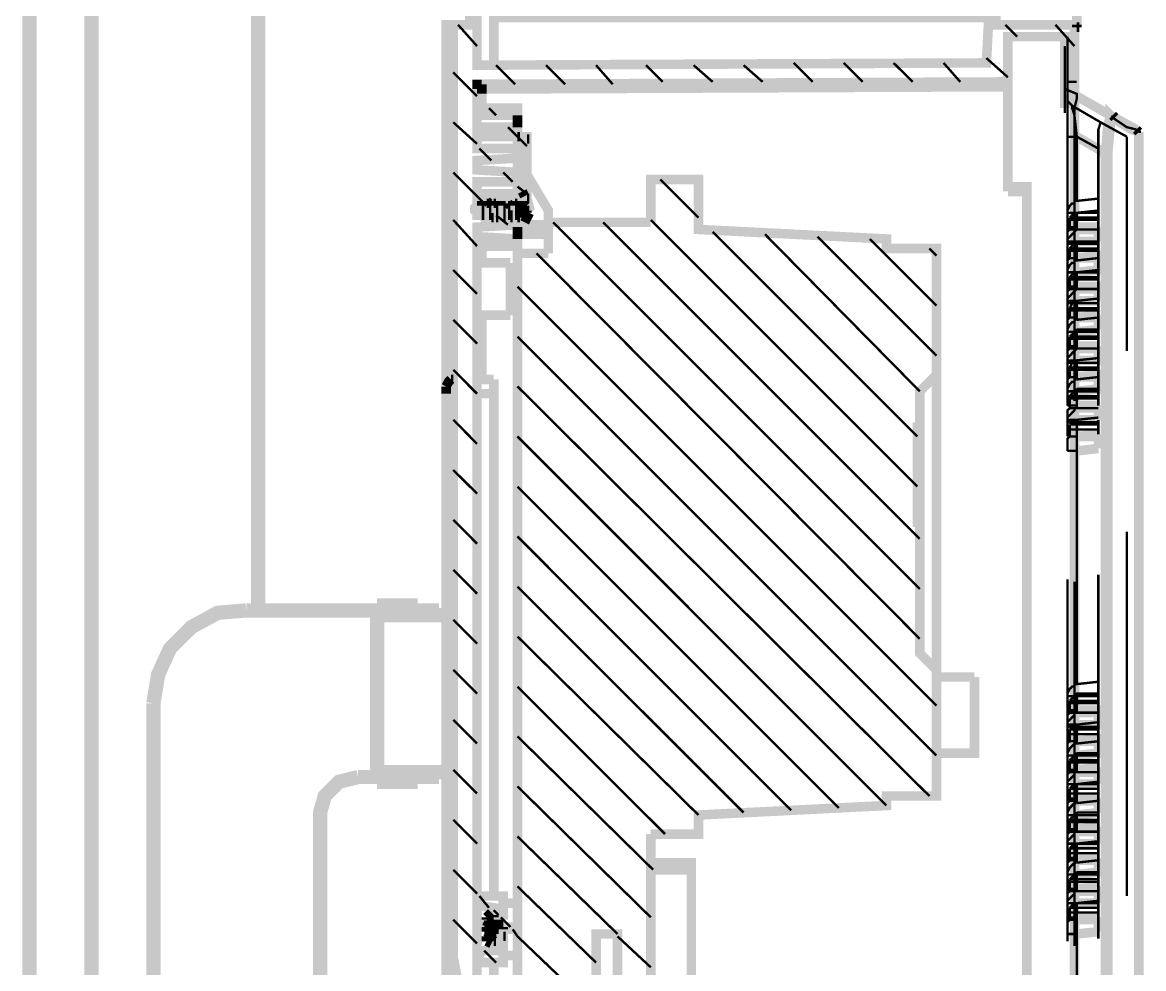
# Model space of a CAD drawing. Header units: metres. Extents: x 2999 to 3164, y 1641 to 1678.
# Drawn here: x 3014.095 to 3015.553, y 1651.42 to 1652.65 of the extents above; entities that cross this region are included whole.
import ezdxf

# ---------------------------------------------------------------- set-up
doc = ezdxf.new("R2010")
doc.units = ezdxf.units.M
doc.layers.add('BLACK', color=7, linetype='Continuous')

msp = doc.modelspace()

# ---------------------------------------------------------------- linework, layer by layer
at = {"layer": 'BLACK'}
for points, const_width in [([(3014.1044, 1656.7925), (3014.1044, 1650.1424)], 0.0186), ([(3015.4665, 1652.6471), (3015.4665, 1655.1579)], 0.0124), ([(3014.1849, 1654.2785), (3014.1849, 1650.1424)], 0.0186), ([(3014.4016, 1654.1331), (3014.4016, 1651.8854)], 0.0186), ([(3015.4634, 1652.5728), (3015.4634, 1652.6471), (3015.3613, 1652.6471), (3015.3613, 1652.6564), (3015.352, 1652.6564), (3015.3489, 1652.5975), (3014.6864, 1652.5945), (3014.6864, 1652.6564), (3014.6771, 1652.6564), (3014.6771, 1652.6471), (3014.6462, 1652.6471), (3014.6462, 1652.6346), (3014.6555, 1652.6346), (3014.6555, 1651.4335)], 0.0124), ([(3014.7081, 1652.5945), (3014.7081, 1652.6564), (3015.352, 1652.6564)], 0.0124), ([(3014.6864, 1652.6193), (3014.6617, 1652.6471)], 0.0031), ([(3015.3891, 1652.6316), (3015.3736, 1652.6471)], 0.0031), ([(3015.4634, 1652.6193), (3015.4387, 1652.6471)], 0.0031), ([(3015.4665, 1652.6471), (3015.4665, 1652.6439)], 0.0124), ([(3015.4665, 1652.6439), (3015.4697, 1652.6439)], 0.0124), ([(3014.6555, 1652.5759), (3014.6462, 1652.5759), (3014.6462, 1652.6346)], 0.0124), ([(3014.6926, 1652.5697), (3015.3768, 1652.5728), (3015.3768, 1652.6316), (3015.451, 1652.6316), (3015.451, 1652.5728), (3015.4634, 1652.5728)], 0.0124), ([(3015.4542, 1652.6316), (3015.4542, 1652.5449)], 0.0031), ([(3015.451, 1652.6161), (3015.451, 1652.6193)], 0.0031), ([(3015.451, 1652.6161), (3015.451, 1652.6193)], 0.0031), ([(3015.451, 1652.5325), (3015.451, 1652.6161)], 0.0031), ([(3015.1229, 1652.5728), (3015.0982, 1652.5975)], 0.0031), ([(3015.188, 1652.5728), (3015.1632, 1652.5975)], 0.0031), ([(3015.253, 1652.5728), (3015.2281, 1652.5975)], 0.0031), ([(3015.3149, 1652.5728), (3015.2932, 1652.5975)], 0.0031), ([(3015.3768, 1652.5789), (3015.3489, 1652.6037)], 0.0031), ([(3014.6864, 1652.5542), (3014.6555, 1652.5852)], 0.0031), ([(3014.7359, 1652.5697), (3014.7112, 1652.5945)], 0.0031), ([(3014.801, 1652.5697), (3014.7762, 1652.5945)], 0.0031), ([(3014.8629, 1652.5697), (3014.8412, 1652.5945)], 0.0031), ([(3014.9279, 1652.5728), (3014.9062, 1652.5945)], 0.0031), ([(3014.9929, 1652.5728), (3014.9681, 1652.5945)], 0.0031), ([(3015.0579, 1652.5728), (3015.0331, 1652.5945)], 0.0031), ([(3014.6462, 1652.5759), (3014.6462, 1652.1766)], 0.0124), ([(3014.6926, 1652.5697), (3014.6864, 1652.5697), (3014.6864, 1652.5635)], 0.0124), ([(3014.6864, 1652.5635), (3014.6926, 1652.5635), (3014.6926, 1652.5697)], 0.0124), ([(3014.6864, 1650.8515), (3014.6864, 1652.3592), (3014.739, 1652.3592), (3014.739, 1652.3685), (3014.6864, 1652.3715), (3014.6864, 1652.3839), (3014.739, 1652.387), (3014.739, 1652.3994), (3014.6864, 1652.3994), (3014.6864, 1652.4148), (3014.739, 1652.4148), (3014.739, 1652.4272), (3014.6864, 1652.4272), (3014.6864, 1652.4428), (3014.739, 1652.4428), (3014.739, 1652.4551), (3014.6864, 1652.4583), (3014.6864, 1652.4706), (3014.739, 1652.4737), (3014.739, 1652.4861), (3014.6864, 1652.4861), (3014.6864, 1652.5015), (3014.739, 1652.5015), (3014.739, 1652.5139), (3014.6864, 1652.5139), (3014.6864, 1652.5294), (3014.739, 1652.5294), (3014.739, 1652.5387), (3014.6864, 1652.5387), (3014.6864, 1652.5635)], 0.0124), ([(3014.6926, 1652.5635), (3015.3768, 1652.5665), (3015.3768, 1652.5728)], 0.0124), ([(3014.6926, 1652.5387), (3014.6926, 1652.5635)], 0.0124), ([(3015.3768, 1652.5665), (3015.3768, 1652.4303)], 0.0124), ([(3015.4634, 1652.5449), (3015.451, 1652.5449), (3015.451, 1652.5728)], 0.0124), ([(3015.4665, 1652.5728), (3015.4542, 1652.5728)], 0.0031), ([(3015.4634, 1652.5449), (3015.4634, 1652.5728)], 0.0124), ([(3015.451, 1652.5635), (3015.4665, 1652.5572), (3015.4665, 1652.5511), (3015.4634, 1652.5387), (3015.4634, 1652.5015)], 0.0031), ([(3015.4665, 1652.5542), (3015.5099, 1652.5294), (3015.5099, 1652.5263), (3015.5068, 1652.517), (3015.5038, 1652.4799)], 0.0124), ([(3015.4665, 1652.5572), (3015.4665, 1652.5511), (3015.4634, 1652.5387), (3015.4634, 1652.5015)], 0.0031), ([(3015.4665, 1652.5511), (3015.4665, 1652.5572)], 0.0031), ([(3015.4665, 1652.5511), (3015.4665, 1652.5572)], 0.0031), ([(3015.4665, 1652.5542), (3015.4665, 1652.5572)], 0.0031), ([(3015.544, 1652.5108), (3015.5099, 1652.5294), (3015.513, 1652.5263)], 0.0124), ([(3014.7112, 1652.5294), (3014.7019, 1652.5387)], 0.0031), ([(3015.4604, 1652.5418), (3015.4542, 1652.548)], 0.0031), ([(3015.4542, 1652.548), (3015.4604, 1652.5418), (3015.4975, 1652.5202)], 0.0031), ([(3015.4542, 1652.5449), (3015.4542, 1652.5077)], 0.0031), ([(3015.4604, 1652.5418), (3015.4573, 1652.5449)], 0.0031), ([(3015.4604, 1652.5418), (3015.4573, 1652.5449)], 0.0031), ([(3015.4604, 1652.5418), (3015.4573, 1652.5449)], 0.0031), ([(3015.4634, 1652.5449), (3015.4634, 1650.353)], 0.0124), ([(3015.4604, 1652.5418), (3015.4604, 1652.5387), (3015.4634, 1652.5294), (3015.4665, 1652.5015)], 0.0031), ([(3015.4604, 1652.5418), (3015.4604, 1652.5387), (3015.4634, 1652.5294), (3015.4665, 1652.5015)], 0.0031), ([(3015.513, 1652.5263), (3015.5099, 1652.5294), (3015.5099, 1652.5263), (3015.5068, 1652.517), (3015.5038, 1652.4799), (3015.5068, 1652.4799)], 0.0124), ([(3014.739, 1652.5294), (3014.739, 1652.5139)], 0.0124), ([(3015.513, 1652.5263), (3015.5099, 1652.5232), (3015.5099, 1652.5139), (3015.5068, 1652.4799), (3015.5068, 1650.1982), (3015.5099, 1650.1672), (3015.513, 1650.1548), (3015.5471, 1650.158)], 0.0124), ([(3015.513, 1652.5263), (3015.5099, 1652.5232), (3015.5099, 1652.5139), (3015.5068, 1652.4799)], 0.0124), ([(3015.5161, 1652.5263), (3015.513, 1652.5294)], 0.0124), ([(3015.5471, 1652.5077), (3015.5377, 1652.5108), (3015.513, 1652.5263)], 0.0124), ([(3015.513, 1652.5263), (3015.513, 1652.5294)], 0.0031), ([(3015.544, 1652.5108), (3015.5315, 1652.5139), (3015.513, 1652.5263)], 0.0031), ([(3014.6864, 1652.4922), (3014.6555, 1652.5202)], 0.0031), ([(3014.739, 1652.5015), (3014.7266, 1652.5139)], 0.0031), ([(3015.4975, 1652.5202), (3015.4945, 1652.5108), (3015.4945, 1652.4861)], 0.0031), ([(3015.4975, 1652.5202), (3015.4945, 1652.5108), (3015.4945, 1652.4861)], 0.0031), ([(3015.5315, 1652.5015), (3015.4975, 1652.5202)], 0.0031), ([(3015.5471, 1652.5077), (3015.544, 1652.5108)], 0.0124), ([(3015.5471, 1650.421), (3015.5471, 1652.5077)], 0.0124), ([(3014.739, 1652.5015), (3014.7421, 1652.5015)], 0.0124), ([(3014.7514, 1652.4891), (3014.739, 1652.5015)], 0.0031), ([(3014.7514, 1652.4985), (3014.7545, 1652.4985)], 0.0124), ([(3014.7792, 1652.3901), (3014.7792, 1652.4055), (3014.7514, 1652.452), (3014.7514, 1652.4985)], 0.0124), ([(3015.4542, 1652.5077), (3015.4542, 1652.1642)], 0.0031), ([(3015.4542, 1652.5015), (3015.4665, 1652.5015), (3015.4665, 1652.418), (3015.4634, 1652.418), (3015.4634, 1652.4148), (3015.4604, 1652.4148), (3015.4573, 1652.4118), (3015.4542, 1652.4055), (3015.4542, 1652.3932)], 0.0031), ([(3015.4665, 1652.5015), (3015.4542, 1652.5015)], 0.0031), ([(3015.4665, 1652.5015), (3015.4542, 1652.5015)], 0.0031), ([(3015.4665, 1652.5015), (3015.5038, 1652.4799)], 0.0124), ([(3015.4634, 1652.5015), (3015.4634, 1652.1579)], 0.0031), ([(3015.4665, 1652.5015), (3015.4634, 1652.5015)], 0.0031), ([(3015.4665, 1652.5015), (3015.4634, 1652.5015)], 0.0031), ([(3015.4665, 1652.5015), (3015.4945, 1652.4861)], 0.0031), ([(3015.5315, 1652.2229), (3015.5315, 1652.5015)], 0.0031), ([(3015.5471, 1652.5077), (3015.5501, 1652.5077)], 0.0031), ([(3014.7051, 1652.4706), (3014.6895, 1652.4861)], 0.0031), ([(3015.4945, 1652.1672), (3015.4945, 1652.4861)], 0.0031), ([(3015.5068, 1652.4799), (3015.5038, 1652.4799), (3015.5038, 1650.1982), (3015.5068, 1650.1982)], 0.0124), ([(3014.6958, 1652.4148), (3014.6555, 1652.4551)], 0.0031), ([(3014.7329, 1652.4428), (3014.7204, 1652.4551)], 0.0031), ([(3014.7514, 1652.4272), (3014.739, 1652.4366)], 0.0031), ([(3014.9124, 1651.5944), (3014.9744, 1651.5944), (3014.9744, 1651.6192), (3015.2189, 1651.6316), (3015.2189, 1651.644), (3015.2839, 1651.644), (3015.2839, 1651.808), (3015.2622, 1651.8297), (3015.2622, 1652.0001), (3015.2591, 1652.0001), (3015.2591, 1652.1238), (3015.2622, 1652.1238), (3015.2622, 1652.1703), (3015.2839, 1652.1919), (3015.2839, 1652.3561), (3015.2189, 1652.3561), (3015.2189, 1652.3685), (3014.9744, 1652.3809), (3014.9744, 1652.4458), (3014.9124, 1652.4458), (3014.9124, 1652.3901)], 0.0124), ([(3014.9744, 1652.3962), (3014.9248, 1652.4458)], 0.0031), ([(3015.3768, 1652.4366), (3015.4016, 1652.4366), (3015.4016, 1652.4303)], 0.0124), ([(3014.739, 1652.4303), (3014.739, 1652.4118), (3014.7359, 1652.4118), (3014.7359, 1652.418), (3014.7359, 1652.4148), (3014.7329, 1652.4118), (3014.7266, 1652.4118), (3014.7266, 1652.418), (3014.7266, 1652.4148), (3014.7236, 1652.4118), (3014.7204, 1652.4118), (3014.7174, 1652.4148), (3014.7174, 1652.418), (3014.7174, 1652.4148), (3014.7142, 1652.4118), (3014.7112, 1652.4118), (3014.7081, 1652.4148), (3014.7081, 1652.418), (3014.7081, 1652.4118), (3014.7019, 1652.4118), (3014.6988, 1652.4148), (3014.6988, 1652.418), (3014.6988, 1652.4118), (3014.6926, 1652.4118), (3014.6926, 1652.418), (3014.6926, 1652.4148), (3014.6895, 1652.4118), (3014.6864, 1652.4118), (3014.6833, 1652.4087), (3014.6833, 1652.4055), (3014.6895, 1652.3994), (3014.6926, 1652.3994), (3014.6958, 1652.3962), (3014.6988, 1652.3994), (3014.7019, 1652.3994), (3014.7051, 1652.3962), (3014.7051, 1652.3994), (3014.7112, 1652.3994), (3014.7142, 1652.3962)], 0.0124), ([(3014.6926, 1652.418), (3014.6926, 1652.4148)], 0.0124), ([(3014.6988, 1652.418), (3014.7019, 1652.4148)], 0.0124), ([(3014.7081, 1652.418), (3014.7081, 1652.4148)], 0.0124), ([(3014.7174, 1652.418), (3014.7174, 1652.4148)], 0.0124), ([(3014.7359, 1652.418), (3014.7359, 1652.4148)], 0.0124), ([(3014.7421, 1652.3839), (3014.7452, 1652.3839), (3014.7483, 1652.3901), (3014.7452, 1652.3901), (3014.7452, 1652.3962), (3014.739, 1652.4025), (3014.739, 1652.4118), (3014.7452, 1652.418), (3014.7452, 1652.4242), (3014.7483, 1652.4242), (3014.7452, 1652.4303), (3014.7421, 1652.4303)], 0.0124), ([(3014.739, 1652.4118), (3014.7452, 1652.4148), (3014.7452, 1652.418)], 0.0124), ([(3014.7452, 1652.4303), (3014.7483, 1652.4242)], 0.0124), ([(3014.7514, 1652.421), (3014.7545, 1652.421)], 0.0124), ([(3014.7514, 1652.421), (3014.7545, 1652.4087), (3014.7514, 1652.4055)], 0.0124), ([(3015.3768, 1652.4303), (3015.4016, 1652.4303)], 0.0124), ([(3015.4016, 1652.4303), (3015.4016, 1650.8112)], 0.0124), ([(3014.6926, 1652.4148), (3014.6926, 1652.4118)], 0.0124), ([(3014.6926, 1652.4118), (3014.6958, 1652.4118)], 0.0124), ([(3014.6988, 1652.4148), (3014.7019, 1652.4148)], 0.0124), ([(3014.7019, 1652.4148), (3014.7019, 1652.4118)], 0.0124), ([(3014.7019, 1652.4118), (3014.7051, 1652.4118)], 0.0124), ([(3014.7081, 1652.4148), (3014.7112, 1652.4148)], 0.0124), ([(3014.7112, 1652.4148), (3014.7112, 1652.4118)], 0.0124), ([(3014.7112, 1652.4118), (3014.7142, 1652.4118)], 0.0124), ([(3014.7142, 1652.3962), (3014.7142, 1652.3994), (3014.7204, 1652.3994), (3014.7204, 1652.3962), (3014.7236, 1652.3994), (3014.7297, 1652.3994), (3014.7297, 1652.3962), (3014.7329, 1652.3994), (3014.7359, 1652.3994), (3014.739, 1652.3962), (3014.739, 1652.3839)], 0.0124), ([(3014.7204, 1652.4148), (3014.7204, 1652.4118)], 0.0124), ([(3014.7204, 1652.4118), (3014.7236, 1652.4118)], 0.0124), ([(3014.7266, 1652.4148), (3014.7297, 1652.4118)], 0.0124), ([(3014.7266, 1652.4118), (3014.7297, 1652.4118)], 0.0124), ([(3014.7359, 1652.4148), (3014.7359, 1652.4118)], 0.0124), ([(3014.7359, 1652.4148), (3014.739, 1652.4148)], 0.0124), ([(3014.7359, 1652.4118), (3014.739, 1652.4118)], 0.0124), ([(3014.739, 1652.4087), (3014.7452, 1652.4087), (3014.7452, 1652.4055)], 0.0124), ([(3014.7452, 1652.4087), (3014.7452, 1652.4025)], 0.0124), ([(3014.7514, 1652.4055), (3014.7452, 1652.4055)], 0.0124), ([(3014.7514, 1652.4055), (3014.7545, 1652.4055)], 0.0124), ([(3014.7514, 1652.4055), (3014.7514, 1652.4025)], 0.0124), ([(3015.4945, 1652.421), (3015.4665, 1652.418)], 0.0031), ([(3015.4945, 1652.421), (3015.4945, 1652.3839)], 0.0031), ([(3014.6864, 1652.3592), (3014.6555, 1652.3932)], 0.0031), ([(3014.6926, 1652.3994), (3014.6958, 1652.3994)], 0.0124), ([(3014.6926, 1652.3994), (3014.6958, 1652.3994)], 0.0124), ([(3014.7019, 1652.3994), (3014.7051, 1652.3994)], 0.0124), ([(3014.7019, 1652.3994), (3014.7051, 1652.3994)], 0.0124), ([(3014.7051, 1652.3962), (3014.7081, 1652.3962)], 0.0124), ([(3014.7112, 1652.3994), (3014.7142, 1652.3994)], 0.0124), ([(3014.7112, 1652.3994), (3014.7142, 1652.3994)], 0.0124), ([(3014.7112, 1652.3962), (3014.7142, 1652.3962)], 0.0124), ([(3014.7266, 1652.387), (3014.7112, 1652.3994)], 0.0031), ([(3014.7204, 1652.3994), (3014.7236, 1652.3994)], 0.0124), ([(3014.7204, 1652.3994), (3014.7236, 1652.3994)], 0.0124), ([(3014.7204, 1652.3962), (3014.7236, 1652.3962)], 0.0124), ([(3014.7266, 1652.3994), (3014.7297, 1652.3994)], 0.0124), ([(3014.7297, 1652.3994), (3014.7329, 1652.3994)], 0.0124), ([(3014.7297, 1652.3962), (3014.7329, 1652.3962)], 0.0124), ([(3014.7297, 1652.3962), (3014.7329, 1652.3962)], 0.0124), ([(3014.739, 1652.3994), (3014.7359, 1652.3994)], 0.0124), ([(3014.7359, 1652.3994), (3014.739, 1652.3994)], 0.0124), ([(3014.739, 1652.4025), (3014.7545, 1652.4025)], 0.0124), ([(3014.739, 1652.4025), (3014.7545, 1652.4025)], 0.0124), ([(3014.739, 1652.3962), (3014.7421, 1652.3962)], 0.0124), ([(3014.7545, 1652.4025), (3014.7483, 1652.3901)], 0.0124), ([(3014.7792, 1652.3746), (3014.7514, 1652.3746), (3014.7514, 1652.3932)], 0.0124), ([(3014.9124, 1652.3901), (3014.7792, 1652.3901)], 0.0124), ([(3014.7792, 1652.3498), (3014.7792, 1652.3901)], 0.0124), ([(3015.2591, 1652.0464), (3014.9124, 1652.3932)], 0.0031), ([(3015.4945, 1652.4025), (3015.4542, 1652.4025)], 0.0031), ([(3015.4542, 1652.3932), (3015.4542, 1652.3839)], 0.0031), ([(3015.4945, 1652.3932), (3015.4542, 1652.3932)], 0.0031), ([(3015.4665, 1652.4025), (3015.4634, 1652.4025), (3015.4604, 1652.3994), (3015.4573, 1652.3962)], 0.0031), ([(3015.4573, 1652.3809), (3015.4573, 1652.3962)], 0.0031), ([(3015.4945, 1652.3962), (3015.4573, 1652.3962)], 0.0031), ([(3015.4665, 1652.4025), (3015.4945, 1652.4055)], 0.0031), ([(3015.4665, 1652.4025), (3015.4665, 1652.3809)], 0.0031), ([(3014.739, 1652.3839), (3014.739, 1652.3685)], 0.0124), ([(3014.7514, 1652.387), (3014.7792, 1652.387)], 0.0124), ([(3014.7792, 1652.3777), (3014.7514, 1652.3777)], 0.0124), ([(3015.2622, 1651.9133), (3014.7854, 1652.3901)], 0.0031), ([(3015.2622, 1651.9784), (3014.8505, 1652.3901)], 0.0031), ([(3015.4665, 1652.3839), (3015.4542, 1652.3839)], 0.0031), ([(3015.4573, 1652.3809), (3015.4542, 1652.3777), (3015.4542, 1652.3653)], 0.0031), ([(3015.4945, 1652.3809), (3015.4665, 1652.3809), (3015.4634, 1652.3777), (3015.4604, 1652.3746), (3015.4573, 1652.3715), (3015.4542, 1652.3685), (3015.4542, 1652.3622)], 0.0031), ([(3015.4665, 1652.3809), (3015.4573, 1652.3809)], 0.0031), ([(3015.4665, 1652.3839), (3015.4945, 1652.3839)], 0.0124), ([(3015.4945, 1652.3809), (3015.4665, 1652.3809)], 0.0124), ([(3015.4945, 1652.3839), (3015.4945, 1652.3653)], 0.0124), ([(3014.6926, 1652.3374), (3014.6926, 1652.3592)], 0.0124), ([(3014.739, 1652.3592), (3014.739, 1652.3498), (3014.7792, 1652.3498)], 0.0124), ([(3015.2591, 1652.1116), (3014.9929, 1652.3777)], 0.0031), ([(3015.2622, 1652.1703), (3015.0609, 1652.3746)], 0.0031), ([(3015.2839, 1652.2167), (3015.1291, 1652.3715)], 0.0031), ([(3015.2839, 1652.2818), (3015.1973, 1652.3685)], 0.0031), ([(3015.4665, 1652.3653), (3015.4665, 1652.3405), (3015.4634, 1652.3405), (3015.4634, 1652.3374), (3015.4604, 1652.3374), (3015.4573, 1652.3344), (3015.4542, 1652.3281), (3015.4542, 1652.3251)], 0.0031), ([(3015.4665, 1652.3653), (3015.4542, 1652.3653)], 0.0031), ([(3015.4542, 1652.3622), (3015.4945, 1652.3622), (3015.4945, 1652.3653)], 0.0031), ([(3015.4665, 1652.3653), (3015.4634, 1652.3653), (3015.4634, 1652.3622), (3015.4604, 1652.3592), (3015.4573, 1652.3561)], 0.0031), ([(3015.4945, 1652.3653), (3015.4665, 1652.3653)], 0.0124), ([(3015.4665, 1652.3653), (3015.4945, 1652.3653)], 0.0031), ([(3014.739, 1652.3498), (3014.739, 1651.3933), (3014.832, 1651.3933), (3014.832, 1651.4025), (3014.8412, 1651.4025), (3014.8412, 1651.4645), (3014.8691, 1651.4645), (3014.8691, 1651.4025), (3014.8814, 1651.4025), (3014.8814, 1651.3933), (3014.9651, 1651.3933), (3014.9651, 1651.4025), (3014.9124, 1651.4025), (3014.9124, 1651.548), (3014.9651, 1651.548), (3014.9651, 1651.5573), (3014.9124, 1651.5573), (3014.9124, 1651.5944)], 0.0124), ([(3015.2622, 1651.8484), (3014.7638, 1652.3498)], 0.0031), ([(3015.2839, 1652.3468), (3015.2747, 1652.3561)], 0.0031), ([(3015.4542, 1652.3529), (3015.4945, 1652.3529), (3015.4945, 1652.3622)], 0.0031), ([(3015.4542, 1652.3622), (3015.4542, 1652.3529)], 0.0031), ([(3015.4542, 1652.3529), (3015.4542, 1652.3437)], 0.0031), ([(3015.4573, 1652.3437), (3015.4573, 1652.3561)], 0.0031), ([(3015.4945, 1652.3561), (3015.4573, 1652.3561)], 0.0031), ([(3015.4665, 1652.3251), (3015.4945, 1652.3281), (3015.4945, 1652.3468), (3015.4665, 1652.3437)], 0.0124), ([(3015.4945, 1652.3529), (3015.4945, 1652.3468)], 0.0031), ([(3014.6864, 1652.3374), (3014.7297, 1652.3374)], 0.0124), ([(3014.7297, 1652.2693), (3014.7297, 1652.3374)], 0.0124), ([(3015.4573, 1652.3437), (3015.4542, 1652.3405), (3015.4542, 1652.3251)], 0.0031), ([(3015.4542, 1652.3437), (3015.4665, 1652.3437), (3015.4573, 1652.3437)], 0.0031), ([(3015.4945, 1652.3437), (3015.4665, 1652.3437)], 0.0124), ([(3015.4945, 1652.3437), (3015.4665, 1652.3405)], 0.0031), ([(3014.6864, 1652.2972), (3014.6555, 1652.3281)], 0.0031), ([(3015.4665, 1652.3251), (3015.4542, 1652.3251)], 0.0031), ([(3015.4665, 1652.3251), (3015.4634, 1652.3251), (3015.4604, 1652.322), (3015.4573, 1652.3189)], 0.0031), ([(3015.4665, 1652.3251), (3015.4945, 1652.3281)], 0.0031), ([(3015.4665, 1652.3251), (3015.4665, 1652.3034)], 0.0031), ([(3015.4945, 1652.3281), (3015.4945, 1652.3251)], 0.0031), ([(3015.2839, 1651.7616), (3014.739, 1652.3066)], 0.0031), ([(3015.4542, 1652.3157), (3015.4542, 1652.3066)], 0.0031), ([(3015.4665, 1652.3066), (3015.4542, 1652.3066)], 0.0031), ([(3015.4573, 1652.3034), (3015.4573, 1652.3189)], 0.0031), ([(3015.4945, 1652.3189), (3015.4573, 1652.3189)], 0.0031), ([(3015.4945, 1652.2879), (3015.4945, 1652.3066), (3015.4665, 1652.3066)], 0.0124), ([(3015.4945, 1652.3034), (3015.4665, 1652.3034)], 0.0124), ([(3015.4945, 1652.3157), (3015.4945, 1652.3066)], 0.0031), ([(3015.4665, 1652.3034), (3015.4634, 1652.3003), (3015.4604, 1652.2972), (3015.4573, 1652.2942), (3015.4542, 1652.2911), (3015.4542, 1652.2849), (3015.4945, 1652.2849), (3015.4945, 1652.2879)], 0.0031), ([(3015.4573, 1652.3034), (3015.4542, 1652.3003), (3015.4542, 1652.2879)], 0.0031), ([(3015.4665, 1652.3034), (3015.4573, 1652.3034)], 0.0031), ([(3015.4945, 1652.2879), (3015.4665, 1652.2879)], 0.0124), ([(3015.4945, 1652.3034), (3015.4665, 1652.3034)], 0.0031), ([(3015.4665, 1652.2879), (3015.4945, 1652.2911)], 0.0031), ([(3015.4665, 1652.2879), (3015.4542, 1652.2879)], 0.0031), ([(3015.4542, 1652.2849), (3015.4542, 1652.2755)], 0.0031), ([(3015.4945, 1652.2849), (3015.4945, 1652.2755), (3015.4542, 1652.2755)], 0.0031), ([(3015.4665, 1652.2879), (3015.4634, 1652.2879), (3015.4634, 1652.2849), (3015.4604, 1652.2849), (3015.4573, 1652.2786)], 0.0031), ([(3015.4573, 1652.2663), (3015.4573, 1652.2786)], 0.0031), ([(3015.4945, 1652.2786), (3015.4573, 1652.2786)], 0.0031), ([(3015.4665, 1652.2879), (3015.4665, 1652.2633)], 0.0031), ([(3014.6864, 1652.2323), (3014.6555, 1652.2633)], 0.0031), ([(3014.7297, 1652.2693), (3014.6864, 1652.2693)], 0.0124), ([(3014.6926, 1652.1858), (3014.6926, 1652.2693)], 0.0124), ([(3015.4542, 1652.2755), (3015.4542, 1652.2663)], 0.0031), ([(3015.4573, 1652.2663), (3015.4542, 1652.2633), (3015.4542, 1652.2477)], 0.0031), ([(3015.4665, 1652.2663), (3015.4542, 1652.2663)], 0.0031), ([(3015.4665, 1652.2633), (3015.4634, 1652.2633), (3015.4634, 1652.2601), (3015.4604, 1652.2601), (3015.4573, 1652.257), (3015.4542, 1652.2508), (3015.4542, 1652.2477)], 0.0031), ([(3015.4665, 1652.2663), (3015.4573, 1652.2663)], 0.0031), ([(3015.4665, 1652.2663), (3015.4945, 1652.2693)], 0.0124), ([(3015.4945, 1652.2663), (3015.4665, 1652.2663)], 0.0124), ([(3015.4945, 1652.2663), (3015.4665, 1652.2633)], 0.0031), ([(3015.4945, 1652.2693), (3015.4945, 1652.2508)], 0.0124), ([(3015.4945, 1652.2755), (3015.4945, 1652.2693)], 0.0031), ([(3015.4945, 1652.2508), (3015.4945, 1652.2477), (3015.4542, 1652.2477)], 0.0031), ([(3015.4542, 1652.2385), (3015.4945, 1652.2385), (3015.4945, 1652.2477)], 0.0031), ([(3015.4542, 1652.2477), (3015.4542, 1652.2385)], 0.0031), ([(3015.4665, 1652.2477), (3015.4542, 1652.2477)], 0.0031), ([(3015.4665, 1652.2508), (3015.4634, 1652.2477), (3015.4604, 1652.2445), (3015.4573, 1652.2415)], 0.0031), ([(3015.4945, 1652.2508), (3015.4665, 1652.2477)], 0.0124), ([(3015.4665, 1652.2508), (3015.4665, 1652.226)], 0.0031), ([(3015.4665, 1652.2508), (3015.4945, 1652.2508)], 0.0031), ([(3015.2839, 1651.6967), (3014.739, 1652.2415)], 0.0031), ([(3015.4542, 1652.2385), (3015.4542, 1652.2292)], 0.0031), ([(3015.4573, 1652.226), (3015.4573, 1652.2415)], 0.0031), ([(3015.4945, 1652.2415), (3015.4573, 1652.2415)], 0.0031), ([(3015.4665, 1652.2292), (3015.4945, 1652.2292)], 0.0124), ([(3015.4665, 1652.2106), (3015.4945, 1652.2106), (3015.4945, 1652.2292)], 0.0124), ([(3015.4945, 1652.2385), (3015.4945, 1652.2292)], 0.0031), ([(3015.4665, 1652.2292), (3015.4542, 1652.2292)], 0.0031), ([(3015.4665, 1652.226), (3015.4634, 1652.2229), (3015.4604, 1652.2199), (3015.4573, 1652.2167), (3015.4542, 1652.2136), (3015.4542, 1652.2075), (3015.4945, 1652.2075), (3015.4945, 1652.2106)], 0.0031), ([(3015.4573, 1652.226), (3015.4542, 1652.2229), (3015.4542, 1652.2106)], 0.0031), ([(3015.4665, 1652.226), (3015.4573, 1652.226)], 0.0031), ([(3015.4945, 1652.226), (3015.4665, 1652.226)], 0.0124), ([(3015.4945, 1652.226), (3015.4665, 1652.226)], 0.0031), ([(3015.4665, 1652.1858), (3015.4665, 1652.2106), (3015.4634, 1652.2106), (3015.4634, 1652.2075), (3015.4604, 1652.2075), (3015.4573, 1652.2012), (3015.4573, 1652.1889), (3015.4542, 1652.1858), (3015.4542, 1652.1703)], 0.0031), ([(3015.4665, 1652.2106), (3015.4542, 1652.2106)], 0.0031), ([(3015.4542, 1652.2075), (3015.4542, 1652.1982)], 0.0031), ([(3015.4945, 1652.2075), (3015.4945, 1652.1982), (3015.4542, 1652.1982)], 0.0031), ([(3015.4665, 1652.2106), (3015.4945, 1652.2136)], 0.0031), ([(3014.6524, 1652.1858), (3014.6493, 1652.1827), (3014.6462, 1652.1766)], 0.0124), ([(3014.6524, 1652.1858), (3014.6555, 1652.1858)], 0.0124), ([(3014.6555, 1652.1672), (3014.6524, 1652.1672), (3014.6524, 1652.1858)], 0.0124), ([(3014.6864, 1652.1672), (3014.6555, 1652.1982)], 0.0031), ([(3014.6864, 1652.1858), (3014.7081, 1652.1858)], 0.0124), ([(3014.7081, 1652.1672), (3014.7081, 1652.1858)], 0.0124), ([(3015.2839, 1651.808), (3015.2839, 1652.1919)], 0.0124), ([(3015.4542, 1652.1982), (3015.4542, 1652.1889)], 0.0031), ([(3015.4665, 1652.1889), (3015.4542, 1652.1889)], 0.0031), ([(3015.4945, 1652.2012), (3015.4573, 1652.2012)], 0.0031), ([(3015.4665, 1652.1889), (3015.4573, 1652.1889)], 0.0031), ([(3015.4665, 1652.1703), (3015.4945, 1652.1734), (3015.4945, 1652.1919), (3015.4665, 1652.1889)], 0.0124), ([(3015.4945, 1652.1889), (3015.4665, 1652.1889)], 0.0124), ([(3015.4945, 1652.1889), (3015.4665, 1652.1858)], 0.0031), ([(3015.4665, 1652.1858), (3015.4945, 1652.1889)], 0.0031), ([(3015.4945, 1652.1982), (3015.4945, 1652.1919)], 0.0031), ([(3014.6462, 1652.1766), (3014.6462, 1652.1672)], 0.0124), ([(3015.2747, 1651.644), (3014.739, 1652.1766)], 0.0031), ([(3015.4665, 1652.1858), (3015.4634, 1652.1858), (3015.4634, 1652.1827), (3015.4604, 1652.1827), (3015.4573, 1652.1796), (3015.4542, 1652.1734), (3015.4542, 1652.1703)], 0.0031), ([(3014.7081, 1651.5139), (3014.7081, 1652.1672), (3014.6864, 1652.1672)], 0.0124), ([(3015.4945, 1652.1734), (3015.4945, 1652.1703), (3015.4542, 1652.1703)], 0.0031), ([(3015.4542, 1652.1703), (3015.4542, 1652.161)], 0.0031), ([(3015.4945, 1652.1703), (3015.4945, 1652.161), (3015.4542, 1652.161)], 0.0031), ([(3015.4665, 1652.1703), (3015.4542, 1652.1703)], 0.0031), ([(3015.4542, 1652.161), (3015.4542, 1652.1518)], 0.0031), ([(3015.4665, 1652.1734), (3015.4634, 1652.1703), (3015.4604, 1652.1672), (3015.4573, 1652.1642), (3015.4945, 1652.1642)], 0.0031), ([(3015.4573, 1652.1486), (3015.4573, 1652.1642)], 0.0031), ([(3015.4665, 1652.1734), (3015.4945, 1652.1734)], 0.0031), ([(3015.4665, 1652.1734), (3015.4665, 1652.1486)], 0.0031), ([(3015.4945, 1652.1518), (3015.4945, 1652.161)], 0.0031), ([(3015.4665, 1652.1518), (3015.4542, 1652.1518)], 0.0031), ([(3015.4665, 1652.1486), (3015.4634, 1652.1486), (3015.4634, 1652.1455), (3015.4604, 1652.1425), (3015.4573, 1652.1394), (3015.4542, 1652.1362), (3015.4542, 1652.1301)], 0.0031), ([(3015.4573, 1652.1486), (3015.4542, 1652.1455), (3015.4542, 1652.1332)], 0.0031), ([(3015.4665, 1652.1486), (3015.4573, 1652.1486)], 0.0031), ([(3015.4665, 1652.1518), (3015.4945, 1652.1518)], 0.0124), ([(3015.4945, 1652.1486), (3015.4665, 1652.1486)], 0.0124), ([(3015.4665, 1652.1486), (3015.4945, 1652.1486)], 0.0031), ([(3015.4945, 1652.1486), (3015.4665, 1652.1486)], 0.0031), ([(3015.4945, 1652.1518), (3015.4945, 1652.1332)], 0.0124), ([(3014.6864, 1652.1021), (3014.6555, 1652.1332)], 0.0031), ([(3015.4665, 1652.1332), (3015.4542, 1652.1332)], 0.0031), ([(3015.4665, 1652.1332), (3015.4634, 1652.1332), (3015.4634, 1652.1301), (3015.4604, 1652.1301), (3015.4573, 1652.127)], 0.0031), ([(3015.4945, 1652.1332), (3015.4665, 1652.1332)], 0.0124), ([(3015.4665, 1652.1332), (3015.4945, 1652.1362)], 0.0031), ([(3015.4665, 1652.1332), (3015.4665, 1651.7895)], 0.0031), ([(3015.4945, 1652.1332), (3015.4945, 1652.1146)], 0.0031), ([(3015.2622, 1652.0001), (3015.2622, 1652.1238)], 0.0124), ([(3015.4945, 1652.1301), (3015.4542, 1652.1301)], 0.0031), ([(3015.4542, 1652.1301), (3015.4542, 1652.1208)], 0.0031), ([(3015.4542, 1652.1208), (3015.4542, 1652.1116)], 0.0031), ([(3015.4945, 1652.1208), (3015.4542, 1652.1208)], 0.0031), ([(3015.4573, 1652.1116), (3015.4573, 1652.127)], 0.0031), ([(3015.4945, 1652.127), (3015.4573, 1652.127)], 0.0031), ([(3015.4665, 1652.1116), (3015.4945, 1652.1146)], 0.0124), ([(3015.4945, 1652.1116), (3015.4665, 1652.1116)], 0.0124), ([(3015.4945, 1652.1146), (3015.4945, 1652.096)], 0.0124), ([(3015.2189, 1651.6316), (3014.739, 1652.1116)], 0.0031), ([(3015.4573, 1652.1116), (3015.4542, 1652.1084), (3015.4542, 1652.0928)], 0.0031), ([(3015.4665, 1652.1116), (3015.4542, 1652.1116)], 0.0031), ([(3015.4665, 1652.1116), (3015.4573, 1652.1116)], 0.0031), ([(3015.4665, 1652.0928), (3015.4542, 1652.0928)], 0.0031), ([(3015.4945, 1652.096), (3015.4665, 1652.0928)], 0.0124), ([(3014.6864, 1652.0372), (3014.6555, 1652.068)], 0.0031), ([(3015.157, 1651.6285), (3014.739, 1652.0464)], 0.0031), ([(3014.6864, 1651.9721), (3014.6555, 1652.0032)], 0.0031), ([(3015.5315, 1651.5139), (3015.5315, 1651.9876)], 0.0031), ([(3015.095, 1651.6254), (3014.739, 1651.9815)], 0.0031), ([(3014.6864, 1651.9071), (3014.6555, 1651.9381)], 0.0031), ([(3015.4945, 1651.4583), (3015.4945, 1651.9319)], 0.0031), ([(3015.0331, 1651.6224), (3014.739, 1651.9164)], 0.0031), ([(3015.4542, 1651.9258), (3015.4542, 1651.4551)], 0.0031), ([(3015.4634, 1651.9226), (3015.4634, 1651.449)], 0.0031), ([(3014.5564, 1651.8916), (3014.6091, 1651.8916)], 0.0186), ([(3014.5564, 1651.6625), (3014.5564, 1651.8916)], 0.0186), ([(3014.2654, 1651.7646), (3014.2716, 1651.8019), (3014.2871, 1651.8359), (3014.315, 1651.8637), (3014.349, 1651.8822), (3014.3862, 1651.8854)], 0.0186), ([(3014.5564, 1651.8854), (3014.3862, 1651.8854)], 0.0186), ([(3014.637, 1651.8854), (3014.5564, 1651.8854)], 0.0186), ([(3014.5564, 1651.8792), (3014.6493, 1651.8792)], 0.0186), ([(3014.6864, 1651.8421), (3014.6555, 1651.873)], 0.0031), ([(3014.9744, 1651.6192), (3014.739, 1651.8514)], 0.0031), ([(3014.6864, 1651.7771), (3014.6555, 1651.808)], 0.0031), ([(3015.2839, 1651.7988), (3015.3334, 1651.7988)], 0.0124), ([(3015.2839, 1651.6997), (3015.3334, 1651.6997), (3015.3334, 1651.7988)], 0.0124), ([(3014.931, 1651.5944), (3014.739, 1651.7863)], 0.0031), ([(3014.2654, 1651.7646), (3014.2654, 1650.1424)], 0.0186), ([(3015.4542, 1651.774), (3015.4542, 1651.7648)], 0.0031), ([(3015.4945, 1651.774), (3015.4945, 1651.7648), (3015.4542, 1651.7648)], 0.0031), ([(3015.4945, 1651.7771), (3015.4665, 1651.7771), (3015.4634, 1651.774), (3015.4604, 1651.7709), (3015.4573, 1651.7679)], 0.0031), ([(3015.4945, 1651.7679), (3015.4573, 1651.7679)], 0.0031), ([(3015.4665, 1651.7524), (3015.4573, 1651.7524), (3015.4573, 1651.7679)], 0.0031), ([(3015.4665, 1651.7771), (3015.4665, 1651.7524)], 0.0031), ([(3015.4542, 1651.7648), (3015.4542, 1651.7555)], 0.0031), ([(3015.4665, 1651.7555), (3015.4542, 1651.7555)], 0.0031), ([(3015.4665, 1651.7524), (3015.4634, 1651.7524), (3015.4634, 1651.7493), (3015.4604, 1651.7461), (3015.4573, 1651.7431), (3015.4542, 1651.74), (3015.4542, 1651.7338)], 0.0031), ([(3015.4573, 1651.7524), (3015.4542, 1651.7493), (3015.4542, 1651.7368)], 0.0031), ([(3015.4665, 1651.7368), (3015.4945, 1651.7368), (3015.4945, 1651.7555), (3015.4665, 1651.7555)], 0.0124), ([(3015.4945, 1651.7524), (3015.4665, 1651.7524)], 0.0124), ([(3015.4945, 1651.7524), (3015.4665, 1651.7524)], 0.0031), ([(3015.4945, 1651.7648), (3015.4945, 1651.7555)], 0.0031), ([(3014.6864, 1651.7122), (3014.6555, 1651.7431)], 0.0031), ([(3015.4945, 1651.7368), (3015.4945, 1651.7338), (3015.4542, 1651.7338)], 0.0031), ([(3015.4665, 1651.7368), (3015.4542, 1651.7368)], 0.0031), ([(3015.4665, 1651.7368), (3015.4634, 1651.7368), (3015.4634, 1651.7338), (3015.4604, 1651.7338), (3015.4573, 1651.7307)], 0.0031), ([(3015.4665, 1651.7368), (3015.4945, 1651.74)], 0.0031), ([(3015.4665, 1651.7368), (3015.4665, 1651.7122)], 0.0031), ([(3015.4542, 1651.7338), (3015.4542, 1651.7245)], 0.0031), ([(3015.4945, 1651.7338), (3015.4945, 1651.7245), (3015.4542, 1651.7245)], 0.0031), ([(3015.4542, 1651.7245), (3015.4542, 1651.7152)], 0.0031), ([(3015.4573, 1651.7152), (3015.4573, 1651.7307)], 0.0031), ([(3015.4945, 1651.7307), (3015.4573, 1651.7307)], 0.0031), ([(3015.4665, 1651.6967), (3015.4945, 1651.6997), (3015.4945, 1651.7183), (3015.4665, 1651.7152)], 0.0124), ([(3015.4945, 1651.7245), (3015.4945, 1651.7183)], 0.0031), ([(3014.9155, 1651.548), (3014.739, 1651.7215)], 0.0031), ([(3015.4945, 1651.7152), (3015.4665, 1651.7122), (3015.4634, 1651.7122), (3015.4604, 1651.709), (3015.4573, 1651.7059), (3015.4542, 1651.6997), (3015.4542, 1651.6967)], 0.0031), ([(3015.4573, 1651.7152), (3015.4542, 1651.7122), (3015.4542, 1651.6967)], 0.0031), ([(3015.4665, 1651.7152), (3015.4542, 1651.7152)], 0.0031), ([(3015.4665, 1651.7152), (3015.4573, 1651.7152)], 0.0031), ([(3015.4945, 1651.7152), (3015.4665, 1651.7152)], 0.0124), ([(3015.4542, 1651.6967), (3015.4945, 1651.6967), (3015.4945, 1651.6997)], 0.0031), ([(3015.4542, 1651.6967), (3015.4542, 1651.6874)], 0.0031), ([(3015.4945, 1651.6967), (3015.4945, 1651.6874), (3015.4542, 1651.6874)], 0.0031), ([(3015.4665, 1651.6967), (3015.4542, 1651.6967)], 0.0031), ([(3015.4665, 1651.6997), (3015.4634, 1651.6967), (3015.4604, 1651.6935), (3015.4573, 1651.6905)], 0.0031), ([(3015.4665, 1651.6997), (3015.4945, 1651.6997)], 0.0031), ([(3015.4665, 1651.6997), (3015.4665, 1651.6749)], 0.0031), ([(3014.5564, 1651.6748), (3014.6493, 1651.6748)], 0.0186), ([(3015.4542, 1651.6874), (3015.4542, 1651.6781)], 0.0031), ([(3015.4945, 1651.6905), (3015.4573, 1651.6905)], 0.0031), ([(3015.4665, 1651.6749), (3015.4573, 1651.6749), (3015.4573, 1651.6905)], 0.0031), ([(3015.4665, 1651.6781), (3015.4945, 1651.6811)], 0.0124), ([(3015.4945, 1651.6749), (3015.4665, 1651.6749)], 0.0124), ([(3015.4945, 1651.6811), (3015.4945, 1651.6594)], 0.0124), ([(3015.4945, 1651.6874), (3015.4945, 1651.6811)], 0.0031), ([(3014.4822, 1650.1424), (3014.4822, 1651.6222), (3014.4883, 1651.6439), (3014.5069, 1651.6625), (3014.5317, 1651.6687)], 0.0186), ([(3014.5564, 1651.6687), (3014.5317, 1651.6687)], 0.0186), ([(3014.637, 1651.6687), (3014.5564, 1651.6687)], 0.0186), ([(3014.5564, 1651.6625), (3014.6091, 1651.6625)], 0.0186), ([(3014.6864, 1651.6471), (3014.6555, 1651.6781)], 0.0031), ([(3015.4665, 1651.6781), (3015.4542, 1651.6781)], 0.0031), ([(3015.4573, 1651.6749), (3015.4542, 1651.6719), (3015.4542, 1651.6594)], 0.0031), ([(3015.4665, 1651.6749), (3015.4634, 1651.6749), (3015.4634, 1651.6719), (3015.4604, 1651.6687), (3015.4573, 1651.6657), (3015.4542, 1651.6626), (3015.4542, 1651.6594)], 0.0031), ([(3015.4945, 1651.6594), (3015.4665, 1651.6594)], 0.0124), ([(3015.4945, 1651.6749), (3015.4665, 1651.6749)], 0.0031), ([(3014.9124, 1651.4861), (3014.739, 1651.6564)], 0.0031), ([(3015.4665, 1651.6594), (3015.4542, 1651.6594)], 0.0031), ([(3015.4945, 1651.6594), (3015.4542, 1651.6594)], 0.0031), ([(3015.4542, 1651.6594), (3015.4542, 1651.6471)], 0.0031), ([(3015.4665, 1651.6594), (3015.4634, 1651.6594), (3015.4634, 1651.6564), (3015.4604, 1651.6564), (3015.4573, 1651.6533)], 0.0031), ([(3015.4573, 1651.6378), (3015.4573, 1651.6533)], 0.0031), ([(3015.4945, 1651.6533), (3015.4573, 1651.6533)], 0.0031), ([(3015.4665, 1651.6594), (3015.4945, 1651.6626)], 0.0031), ([(3015.4665, 1651.6594), (3015.4665, 1651.6347)], 0.0031), ([(3015.4945, 1651.6409), (3015.4945, 1651.6594)], 0.0031), ([(3015.4945, 1651.6471), (3015.4542, 1651.6471), (3015.4542, 1651.6409)], 0.0031), ([(3015.4665, 1651.6409), (3015.4542, 1651.6409)], 0.0031), ([(3015.4665, 1651.6378), (3015.4573, 1651.6378), (3015.4542, 1651.6347), (3015.4542, 1651.6192)], 0.0031), ([(3015.4665, 1651.6347), (3015.4634, 1651.6347), (3015.4604, 1651.6316), (3015.4573, 1651.6285), (3015.4542, 1651.6224), (3015.4542, 1651.6192), (3015.4945, 1651.6192)], 0.0031), ([(3015.4665, 1651.6409), (3015.4945, 1651.6409)], 0.0124), ([(3015.4945, 1651.6378), (3015.4665, 1651.6378)], 0.0124), ([(3015.4945, 1651.6378), (3015.4665, 1651.6347)], 0.0031), ([(3015.4945, 1651.6409), (3015.4945, 1651.6224)], 0.0124), ([(3015.4665, 1651.6224), (3015.4634, 1651.6192), (3015.4604, 1651.6161), (3015.4573, 1651.6131)], 0.0031), ([(3015.4945, 1651.6224), (3015.4665, 1651.6192)], 0.0124), ([(3015.4665, 1651.6224), (3015.4945, 1651.6224)], 0.0031), ([(3015.4665, 1651.6224), (3015.4665, 1651.5976)], 0.0031), ([(3015.4945, 1651.6224), (3015.4945, 1651.6037)], 0.0031), ([(3014.6864, 1651.582), (3014.6555, 1651.6131)], 0.0031), ([(3015.4665, 1651.6192), (3015.4542, 1651.6192)], 0.0031), ([(3015.4542, 1651.6192), (3015.4542, 1651.61)], 0.0031), ([(3015.4945, 1651.61), (3015.4542, 1651.61), (3015.4542, 1651.6007)], 0.0031), ([(3015.4573, 1651.5976), (3015.4573, 1651.6131), (3015.4945, 1651.6131)], 0.0031), ([(3015.4665, 1651.6007), (3015.4945, 1651.6037)], 0.0124), ([(3015.4945, 1651.6037), (3015.4945, 1651.582)], 0.0124), ([(3014.8691, 1651.4645), (3014.739, 1651.5913)], 0.0031), ([(3015.4665, 1651.6007), (3015.4542, 1651.6007)], 0.0031), ([(3015.4573, 1651.5976), (3015.4542, 1651.5944), (3015.4542, 1651.582)], 0.0031), ([(3015.4665, 1651.5976), (3015.4634, 1651.5976), (3015.4634, 1651.5944), (3015.4604, 1651.5913), (3015.4573, 1651.5883), (3015.4542, 1651.5852), (3015.4542, 1651.582)], 0.0031), ([(3015.4665, 1651.5976), (3015.4573, 1651.5976)], 0.0031), ([(3015.4945, 1651.5976), (3015.4665, 1651.5976)], 0.0124), ([(3015.4945, 1651.5976), (3015.4665, 1651.5976)], 0.0031), ([(3015.4665, 1651.582), (3015.4542, 1651.582)], 0.0031), ([(3015.4945, 1651.582), (3015.4542, 1651.582)], 0.0031), ([(3015.4542, 1651.582), (3015.4542, 1651.5696)], 0.0031), ([(3015.4665, 1651.582), (3015.4634, 1651.582), (3015.4634, 1651.579), (3015.4604, 1651.579), (3015.4573, 1651.5759)], 0.0031), ([(3015.4945, 1651.582), (3015.4665, 1651.582)], 0.0124), ([(3015.4665, 1651.582), (3015.4945, 1651.5852)], 0.0031), ([(3015.4665, 1651.582), (3015.4665, 1651.5573)], 0.0031), ([(3015.4945, 1651.582), (3015.4945, 1651.5696)], 0.0031), ([(3015.4945, 1651.5635), (3015.4945, 1651.5696), (3015.4542, 1651.5696), (3015.4542, 1651.5635), (3015.4665, 1651.5635)], 0.0031), ([(3015.4573, 1651.5604), (3015.4573, 1651.5759)], 0.0031), ([(3015.4945, 1651.5759), (3015.4573, 1651.5759)], 0.0031), ([(3015.4665, 1651.5635), (3015.4945, 1651.5635)], 0.0124), ([(3015.4665, 1651.5418), (3015.4945, 1651.545), (3015.4945, 1651.5635)], 0.0124), ([(3015.4945, 1651.5604), (3015.4665, 1651.5604)], 0.0124), ([(3014.6864, 1651.517), (3014.6555, 1651.548)], 0.0031), ([(3014.9651, 1651.548), (3014.9651, 1651.4025)], 0.0124), ([(3015.4573, 1651.5604), (3015.4542, 1651.5573), (3015.4542, 1651.5418)], 0.0031), ([(3015.4665, 1651.5573), (3015.4634, 1651.5573), (3015.4604, 1651.5542), (3015.4573, 1651.5511), (3015.4542, 1651.545), (3015.4542, 1651.5418)], 0.0031), ([(3015.4665, 1651.5604), (3015.4573, 1651.5604)], 0.0031), ([(3015.4945, 1651.5604), (3015.4665, 1651.5573)], 0.0031), ([(3015.4665, 1651.5573), (3015.4945, 1651.5604)], 0.0031), ([(3015.4945, 1651.545), (3015.4945, 1651.5418), (3015.4542, 1651.5418)], 0.0031), ([(3015.4665, 1651.5418), (3015.4542, 1651.5418)], 0.0031), ([(3015.4542, 1651.5325), (3015.4945, 1651.5325), (3015.4945, 1651.5418)], 0.0031), ([(3015.4542, 1651.5418), (3015.4542, 1651.5325)], 0.0031), ([(3015.4542, 1651.5325), (3015.4542, 1651.5232)], 0.0031), ([(3015.4665, 1651.545), (3015.4634, 1651.5418), (3015.4604, 1651.5387), (3015.4573, 1651.5357)], 0.0031), ([(3015.4573, 1651.5202), (3015.4573, 1651.5357)], 0.0031), ([(3015.4945, 1651.5357), (3015.4573, 1651.5357)], 0.0031), ([(3015.4665, 1651.545), (3015.4665, 1651.5202)], 0.0031), ([(3015.4665, 1651.545), (3015.4945, 1651.545)], 0.0031), ([(3015.4945, 1651.5263), (3015.4945, 1651.5325)], 0.0031), ([(3014.8412, 1651.4273), (3014.739, 1651.5263)], 0.0031), ([(3015.4665, 1651.5232), (3015.4542, 1651.5232)], 0.0031), ([(3015.4665, 1651.5202), (3015.4634, 1651.5202), (3015.4634, 1651.517), (3015.4604, 1651.5139), (3015.4573, 1651.5109), (3015.4542, 1651.5077), (3015.4542, 1651.5046), (3015.4945, 1651.5046)], 0.0031), ([(3015.4573, 1651.5202), (3015.4542, 1651.517), (3015.4542, 1651.5046)], 0.0031), ([(3015.4665, 1651.5202), (3015.4573, 1651.5202)], 0.0031), ([(3015.4665, 1651.5232), (3015.4945, 1651.5263)], 0.0124), ([(3015.4945, 1651.5202), (3015.4665, 1651.5202)], 0.0124), ([(3015.4945, 1651.5202), (3015.4665, 1651.5202)], 0.0031), ([(3015.4665, 1651.5202), (3015.4945, 1651.5202)], 0.0031), ([(3015.4945, 1651.5263), (3015.4945, 1651.5046)], 0.0124), ([(3014.7019, 1651.4986), (3014.6895, 1651.5139)], 0.0031), ([(3014.7204, 1651.4799), (3014.7204, 1651.4736), (3014.739, 1651.4736), (3014.739, 1651.5046), (3014.7204, 1651.5046)], 0.0124), ([(3014.7204, 1651.4861), (3014.7204, 1651.5046)], 0.0124), ([(3015.4542, 1651.4923), (3015.4945, 1651.4923), (3015.4945, 1651.5046)], 0.0031), ([(3015.4542, 1651.5046), (3015.4542, 1651.4923)], 0.0031), ([(3015.4665, 1651.5046), (3015.4542, 1651.5046)], 0.0031), ([(3015.4665, 1651.5046), (3015.4634, 1651.5046), (3015.4634, 1651.5016), (3015.4604, 1651.5016), (3015.4573, 1651.4986)], 0.0031), ([(3015.4945, 1651.5046), (3015.4665, 1651.5046)], 0.0124), ([(3015.4665, 1651.161), (3015.4665, 1651.5046), (3015.4945, 1651.5077)], 0.0031), ([(3014.7051, 1651.4923), (3014.6988, 1651.4861)], 0.0124), ([(3014.6988, 1651.4861), (3014.6988, 1651.4831)], 0.0124), ([(3014.7204, 1651.4861), (3014.7051, 1651.4861), (3014.7051, 1651.4923)], 0.0124), ([(3014.7081, 1651.4768), (3014.7081, 1651.4799), (3014.7051, 1651.4768)], 0.0124), ([(3014.7081, 1651.4892), (3014.7081, 1651.4861)], 0.0124), ([(3014.7142, 1651.4892), (3014.7081, 1651.4954)], 0.0031), ([(3015.4542, 1651.4923), (3015.4542, 1651.4861)], 0.0031), ([(3015.4573, 1651.4831), (3015.4573, 1651.4986)], 0.0031), ([(3015.4945, 1651.4986), (3015.4573, 1651.4986)], 0.0031), ([(3015.4665, 1651.4861), (3015.4945, 1651.4861)], 0.0124), ([(3015.4945, 1651.4861), (3015.4945, 1651.4675)], 0.0124), ([(3015.4945, 1651.4861), (3015.4945, 1651.4923)], 0.0031), ([(3014.6864, 1651.452), (3014.6555, 1651.4831)], 0.0031), ([(3014.7204, 1651.4799), (3014.6988, 1651.4799), (3014.6988, 1651.4831)], 0.0124), ([(3014.6988, 1651.4736), (3014.7019, 1651.4799)], 0.0124), ([(3014.6988, 1651.4736), (3014.7019, 1651.4768)], 0.0124), ([(3014.6988, 1651.4675), (3014.6988, 1651.4736)], 0.0124), ([(3014.6988, 1651.4736), (3014.7019, 1651.4736)], 0.0124), ([(3014.7051, 1651.4799), (3014.7019, 1651.4768)], 0.0124), ([(3014.7081, 1651.4768), (3014.7019, 1651.4768)], 0.0124), ([(3014.7019, 1651.4768), (3014.7019, 1651.4645)], 0.0124), ([(3014.7051, 1651.4799), (3014.7051, 1651.4768)], 0.0124), ([(3014.7051, 1651.4799), (3014.7081, 1651.4799)], 0.0124), ([(3014.7051, 1651.4799), (3014.7081, 1651.4799)], 0.0124), ([(3014.7051, 1651.4799), (3014.7051, 1651.4706), (3014.7051, 1651.4768)], 0.0124), ([(3014.7051, 1651.4645), (3014.7081, 1651.4768)], 0.0124), ([(3014.7081, 1651.4799), (3014.7081, 1651.4645)], 0.0124), ([(3014.7081, 1651.4768), (3014.7204, 1651.4768)], 0.0124), ([(3014.7204, 1651.4706), (3014.7204, 1651.4736)], 0.0124), ([(3014.7204, 1651.4366), (3014.739, 1651.4366), (3014.739, 1651.4706), (3014.7204, 1651.4706), (3014.7204, 1651.4614)], 0.0124), ([(3014.7297, 1651.4736), (3014.7174, 1651.4861)], 0.0031), ([(3015.4665, 1651.4861), (3015.4542, 1651.4861)], 0.0031), ([(3015.4665, 1651.4831), (3015.4573, 1651.4831), (3015.4542, 1651.4799), (3015.4542, 1651.4645), (3015.4665, 1651.4645)], 0.0031), ([(3015.4945, 1651.4831), (3015.4665, 1651.4831)], 0.0124), ([(3014.7051, 1651.4645), (3014.7019, 1651.4645), (3014.6988, 1651.4675)], 0.0124), ([(3014.6988, 1651.4675), (3014.7019, 1651.4645), (3014.7051, 1651.4614)], 0.0124), ([(3014.6988, 1651.4675), (3014.7019, 1651.4675)], 0.0124), ([(3014.6988, 1651.4614), (3014.7204, 1651.4614)], 0.0124), ([(3014.6988, 1651.4583), (3014.6988, 1651.4614)], 0.0124), ([(3014.6988, 1651.4583), (3014.6988, 1651.4551)], 0.0124), ([(3014.7051, 1651.452), (3014.6988, 1651.4551)], 0.0124), ([(3014.7019, 1651.4645), (3014.7051, 1651.4645)], 0.0124), ([(3014.7051, 1651.4614), (3014.7051, 1651.4645)], 0.0124), ([(3014.7051, 1651.4614), (3014.7081, 1651.4645)], 0.0124), ([(3014.7051, 1651.4614), (3014.7081, 1651.4614)], 0.0124), ([(3014.7051, 1651.4614), (3014.7081, 1651.4614)], 0.0124), ([(3014.7204, 1651.4366), (3014.7204, 1651.4551), (3014.7051, 1651.4551), (3014.7051, 1651.452)], 0.0124), ([(3014.7204, 1651.4645), (3014.7081, 1651.4645), (3014.7081, 1651.4614)], 0.0124), ([(3014.7081, 1651.4614), (3014.7112, 1651.4614)], 0.0124), ([(3014.7081, 1651.4614), (3014.7112, 1651.4614)], 0.0124), ([(3014.7081, 1651.4551), (3014.7112, 1651.4551)], 0.0124), ([(3014.7204, 1651.4614), (3014.7236, 1651.4614)], 0.0124), ([(3014.739, 1651.4614), (3014.7329, 1651.4706)], 0.0031), ([(3014.8102, 1651.3933), (3014.739, 1651.4614)], 0.0031), ([(3014.9124, 1651.4211), (3014.8691, 1651.4614)], 0.0031), ([(3015.4945, 1651.4675), (3015.4665, 1651.4645)], 0.0124), ([(3014.6555, 1651.4335), (3014.6617, 1651.4025)], 0.0124), ([(3014.6864, 1651.3592), (3014.7081, 1651.3592), (3014.7081, 1651.4273)], 0.0124), ([(3014.7112, 1651.4273), (3014.6958, 1651.4428)], 0.0031)]:
    msp.add_lwpolyline(points, dxfattribs=dict(at, const_width=const_width))
for points, const_width in [([(3014.739, 1652.421), (3014.7514, 1652.421), (3014.7514, 1652.5015), (3014.739, 1652.5015), (3014.739, 1652.421)], 0.0124), ([(3014.7545, 1652.4087), (3014.739, 1652.4087), (3014.7545, 1652.4087)], 0.0124), ([(3015.4542, 1652.3157), (3015.4945, 1652.3157), (3015.4945, 1652.3251), (3015.4542, 1652.3251), (3015.4542, 1652.3157)], 0.0031), ([(3014.6462, 1651.3592), (3014.6524, 1651.3592), (3014.6524, 1652.1672), (3014.6462, 1652.1672), (3014.6462, 1651.3592)], 0.0124), ([(3015.4665, 1651.7895), (3015.4634, 1651.7895), (3015.4634, 1651.7863), (3015.4604, 1651.7863), (3015.4573, 1651.7833), (3015.4542, 1651.7771), (3015.4542, 1651.774), (3015.4945, 1651.774), (3015.4945, 1651.7926), (3015.4665, 1651.7895)], 0.0031), ([(3014.6895, 1651.5016), (3014.7081, 1651.4986), (3014.7081, 1651.4892), (3014.7204, 1651.4892), (3014.7204, 1651.5139), (3014.6895, 1651.5139), (3014.6895, 1651.5016)], 0.0124), ([(3014.7081, 1651.4428), (3014.6895, 1651.4428), (3014.6895, 1651.4273), (3014.7204, 1651.4273), (3014.7204, 1651.4551), (3014.7081, 1651.4551), (3014.7081, 1651.4428)], 0.0124), ([(3014.7019, 1651.4645), (3014.7051, 1651.4645), (3014.7019, 1651.4645)], 0.0124)]:
    msp.add_lwpolyline(points, close=True, dxfattribs=dict(at, const_width=const_width))

doc.saveas('drawing.dxf')
